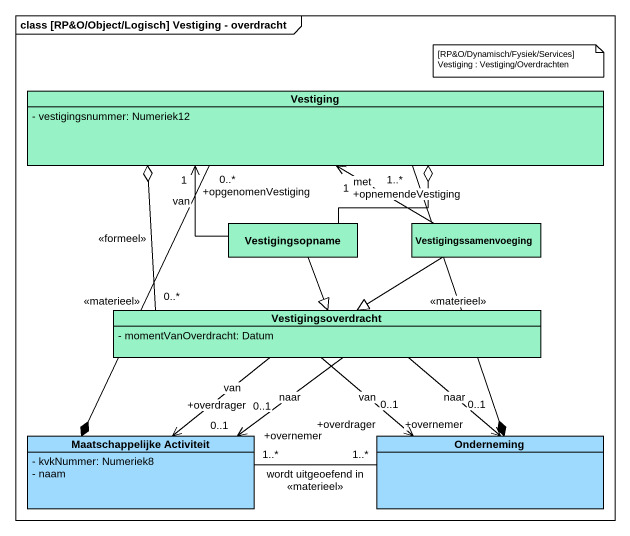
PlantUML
@startuml
mainframe class [RP&O/Object/Logisch] Vestiging - overdracht
hide circle
hide empty members
skinparam classAttributeIconSize 0
class Vestiging #97F3C5 {
  - vestigingsnummer: Numeriek12
}
class Vestigingsopname #97F3C5
class Vestigingssamenvoeging #97F3C5
class Vestigingsoverdracht #97F3C5 {
  - momentVanOverdracht: Datum
}
class "Maatschappelijke Activiteit" as Maatschappelijke_Activiteit #9EDAFD {
  - kvkNummer: Numeriek8
  - naam
}
class Onderneming #9EDAFD
Vestiging "0..*" --* Maatschappelijke_Activiteit : <<materieel>>
Vestiging "1..*" --* Onderneming : <<materieel>>
Vestigingsopname -up-> "+opgenomenVestiging\n1" Vestiging : van
Vestigingsopname -up-o Vestiging
Vestigingsopname --|> Vestigingsoverdracht
Vestigingssamenvoeging -up-> "+opnemendeVestiging\n1" Vestiging : met
Vestigingssamenvoeging --|> Vestigingsoverdracht
Vestigingsoverdracht "0..*" -up-o Vestiging : <<formeel>>
Vestigingsoverdracht --> "+overdrager\n0..1" Maatschappelijke_Activiteit : van
Vestigingsoverdracht --> "+overnemer\n0..1" Maatschappelijke_Activiteit : naar
Vestigingsoverdracht --> "+overdrager\n0..1" Onderneming : van
Vestigingsoverdracht --> "+overnemer\n0..1" Onderneming : naar
Maatschappelijke_Activiteit "1..*" -right- "1..*" Onderneming : wordt uitgeoefend in\n<<materieel>>
note as N1
  [RP&O/Dynamisch/Fysiek/Services] Vestiging : Vestiging/Overdrachten
end note
@enduml
